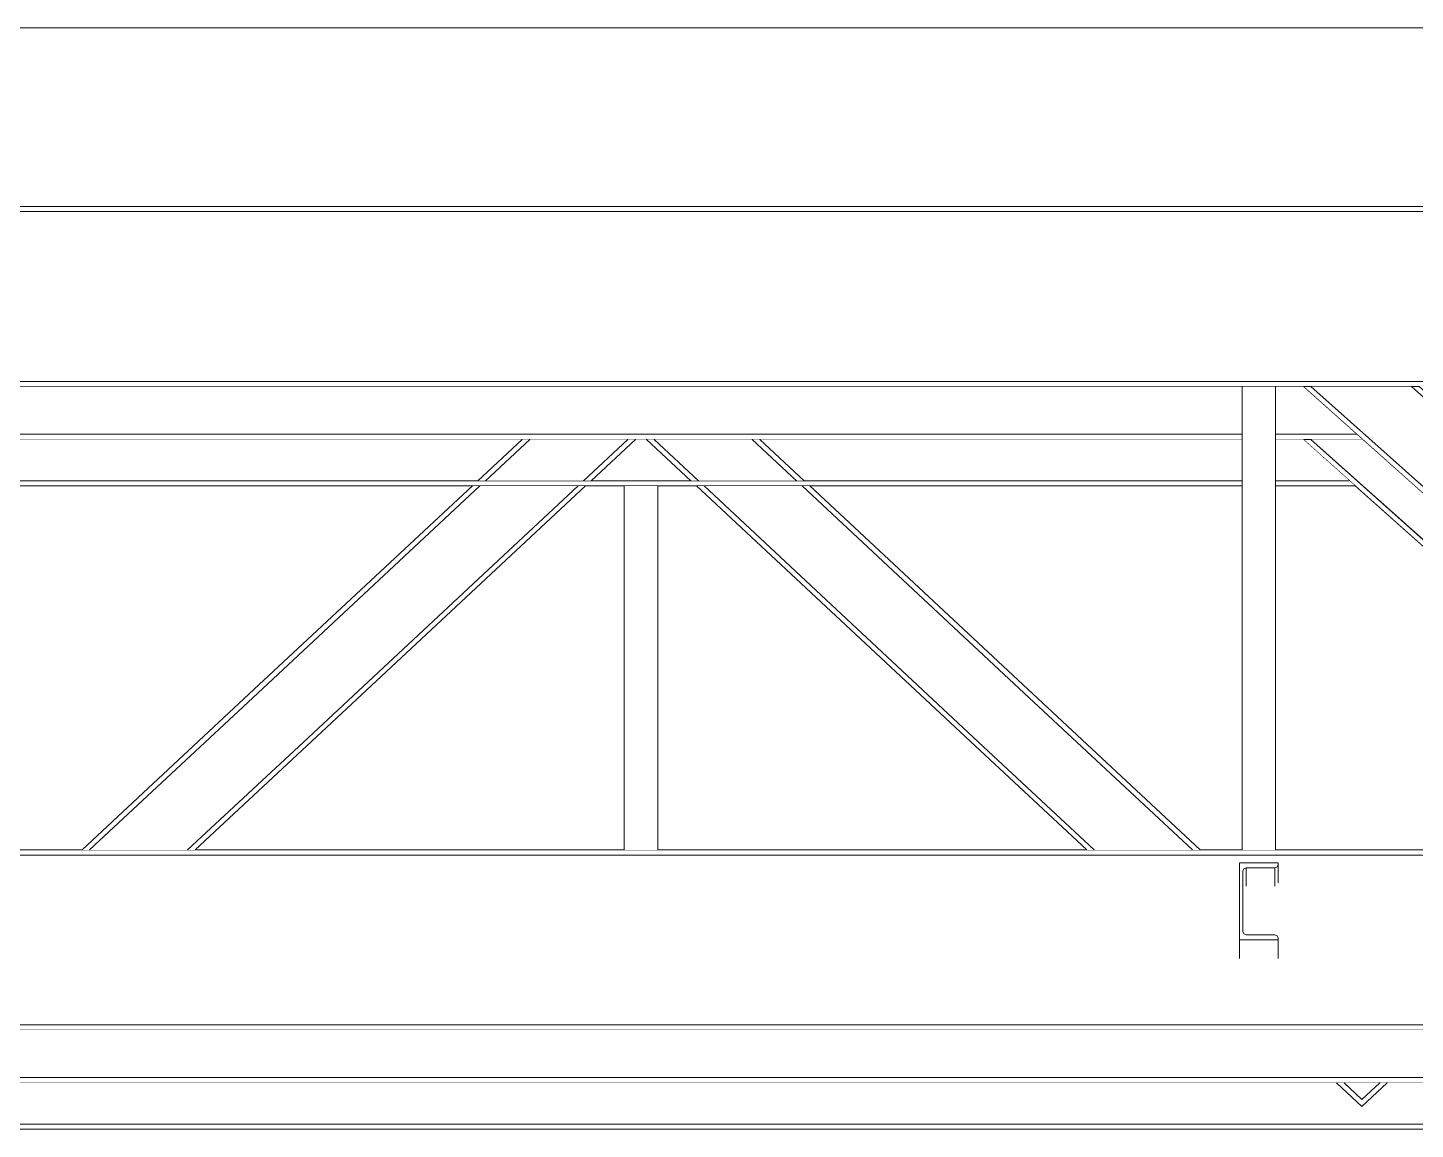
# Model space of a CAD drawing. Extents: x -3080 to 28500, y -1326 to 31609.
# Drawn here: x 2240.9 to 2510.4, y 28380.8 to 28594.8 of the extents above; entities that cross this region are included whole.
import ezdxf
from ezdxf.xclip import XClip

# ---------------------------------------------------------------- set-up
doc = ezdxf.new("R2010")
doc.units = 0
doc.header["$LTSCALE"] = 100
doc.header["$XCLIPFRAME"] = 2
doc.linetypes.add('188K-SM-07-F10-MECH-CR PIPE-Y2257103$0$X-S-FAB_SL ALL$0$Wipeout_Contour', pattern=[1, 0, -1])
for name, color, linetype in [('0-xref', 8, 'Continuous'), ('188K-SM-07-F10-MECH-CR PIPE-Y2257103$0$X-S-FAB_SL ALL$0$A-ROOF', 7, 'Continuous'), ('188K-SM-07-F10-MECH-CR PIPE-Y2257103$0$X-S-FAB_SL ALL$0$ASP_1', 1, 'Continuous'), ('188K-SM-07-F10-MECH-CR PIPE-Y2257103$0$X-S-FAB_SL ALL$0$Hattch', 7, 'Continuous'), ('188K-SM-07-F10-MECH-CR PIPE-Y2257103$0$X-S-FAB_SL ALL$0$S-TRUSS', 7, 'Continuous')]:
    doc.layers.add(name, color=color, linetype=linetype)

# ---------------------------------------------------------------- blocks, each defined once
blk = doc.blocks.new('188K-SM-07-F10-MECH-CR PIPE-Y2257103$0$X-S-FAB_SL ALL$0$剖面元素_595_3', base_point=(23061.26, -8263.06))
at = {"color": 254, "linetype": '188K-SM-07-F10-MECH-CR PIPE-Y2257103$0$X-S-FAB_SL ALL$0$Wipeout_Contour', "lineweight": 0, "ltscale": 123706.451728}
blk.add_wipeout([(24906.26, -6027.67), (35728.76, -6027.67), (35728.76, -5999.05), (24906.26, -5999.05)], dxfattribs=at).dxf.layer = '188K-SM-07-F10-MECH-CR PIPE-Y2257103$0$X-S-FAB_SL ALL$0$Hattch'
at = {"layer": '188K-SM-07-F10-MECH-CR PIPE-Y2257103$0$X-S-FAB_SL ALL$0$A-ROOF', "color": 6, "lineweight": 0}
blk.add_line((35728.76, -5999.05), (24863.76, -5999.05), dxfattribs=at)
blk = doc.blocks.new('188K-SM-07-F10-MECH-CR PIPE-Y2257103$0$X-S-FAB_SL ALL$0$剖面元素_843_3', base_point=(23061.26, -8263.06))
at = {"color": 254, "linetype": '188K-SM-07-F10-MECH-CR PIPE-Y2257103$0$X-S-FAB_SL ALL$0$Wipeout_Contour', "lineweight": 0, "ltscale": 104019.88169}
blk.add_wipeout([(25683.76, -6033.78), (24906.26, -6033.78), (24906.26, -6034.78), (25683.76, -6034.78)], dxfattribs=at).dxf.layer = '188K-SM-07-F10-MECH-CR PIPE-Y2257103$0$X-S-FAB_SL ALL$0$Hattch'
at = {"color": 254, "linetype": '188K-SM-07-F10-MECH-CR PIPE-Y2257103$0$X-S-FAB_SL ALL$0$Wipeout_Contour', "lineweight": 0, "ltscale": 156850.680588}
blk.add_wipeout([(24906.26, -6068.78), (25693.26, -6068.78), (25693.26, -6068.07), (25683.76, -6068.07), (25683.76, -6067.78), (24906.26, -6067.78)], dxfattribs=at).dxf.layer = '188K-SM-07-F10-MECH-CR PIPE-Y2257103$0$X-S-FAB_SL ALL$0$Hattch'
at = {"color": 254, "linetype": '188K-SM-07-F10-MECH-CR PIPE-Y2257103$0$X-S-FAB_SL ALL$0$Wipeout_Contour', "lineweight": 0, "ltscale": 104137.063914}
blk.add_wipeout([(25683.76, -6158.78), (24906.26, -6158.78), (24906.26, -6159.78), (25683.76, -6159.78)], dxfattribs=at).dxf.layer = '188K-SM-07-F10-MECH-CR PIPE-Y2257103$0$X-S-FAB_SL ALL$0$Hattch'
at = {"color": 254, "linetype": '188K-SM-07-F10-MECH-CR PIPE-Y2257103$0$X-S-FAB_SL ALL$0$Wipeout_Contour', "lineweight": 0, "ltscale": 157042.056673}
blk.add_wipeout([(24906.26, -6193.78), (25701.26, -6193.78), (25701.26, -6193.05), (25683.76, -6193.05), (25683.76, -6192.78), (24906.26, -6192.78)], dxfattribs=at).dxf.layer = '188K-SM-07-F10-MECH-CR PIPE-Y2257103$0$X-S-FAB_SL ALL$0$Hattch'
at = {"layer": '188K-SM-07-F10-MECH-CR PIPE-Y2257103$0$X-S-FAB_SL ALL$0$S-TRUSS', "color": 8, "lineweight": 0}
for p, q in [((25683.76, -6033.78), (24906.26, -6033.78)), ((25683.76, -6034.78), (24906.26, -6034.78)), ((25683.76, -6067.78), (24906.26, -6067.78)), ((25549.84, -6068.78), (25012.69, -6068.78)), ((25570.88, -6068.78), (25551.34, -6068.78)), ((24906.26, -6159.78), (25683.76, -6159.78)), ((24911.77, -6158.78), (25650.75, -6158.78)), ((24906.26, -6192.78), (25683.76, -6192.78)), ((24906.26, -6193.78), (25701.26, -6193.78))]:
    blk.add_line(p, q, dxfattribs=at)
blk = doc.blocks.new('188K-SM-07-F10-MECH-CR PIPE-Y2257103$0$X-S-FAB_SL ALL$0$剖面元素_844_3', base_point=(23061.26, -8263.06))
at = {"color": 254, "linetype": '188K-SM-07-F10-MECH-CR PIPE-Y2257103$0$X-S-FAB_SL ALL$0$Wipeout_Contour', "lineweight": 0, "ltscale": 105365.680412}
blk.add_wipeout([(25570.88, -6068.78), (25671.79, -6158.78), (25673.29, -6158.78), (25572.38, -6068.78)], dxfattribs=at).dxf.layer = '188K-SM-07-F10-MECH-CR PIPE-Y2257103$0$X-S-FAB_SL ALL$0$Hattch'
at = {"color": 254, "linetype": '188K-SM-07-F10-MECH-CR PIPE-Y2257103$0$X-S-FAB_SL ALL$0$Wipeout_Contour', "lineweight": 0, "ltscale": 105324.763452}
blk.add_wipeout([(25551.34, -6068.78), (25652.26, -6158.78), (25671.79, -6158.78), (25570.88, -6068.78)], dxfattribs=at).dxf.layer = '188K-SM-07-F10-MECH-CR PIPE-Y2257103$0$X-S-FAB_SL ALL$0$Hattch'
at = {"layer": '188K-SM-07-F10-MECH-CR PIPE-Y2257103$0$X-S-FAB_SL ALL$0$S-TRUSS', "color": 8, "lineweight": 0}
blk.add_line((25671.79, -6158.78), (25673.29, -6158.78), dxfattribs=at)
at = {"color": 254, "linetype": '188K-SM-07-F10-MECH-CR PIPE-Y2257103$0$X-S-FAB_SL ALL$0$Wipeout_Contour', "lineweight": 0, "ltscale": 105283.846086}
blk.add_wipeout([(25549.84, -6068.78), (25650.75, -6158.78), (25652.26, -6158.78), (25551.34, -6068.78)], dxfattribs=at).dxf.layer = '188K-SM-07-F10-MECH-CR PIPE-Y2257103$0$X-S-FAB_SL ALL$0$Hattch'
at = {"layer": '188K-SM-07-F10-MECH-CR PIPE-Y2257103$0$X-S-FAB_SL ALL$0$S-TRUSS', "color": 8, "lineweight": 0}
for p, q in [((25549.84, -6068.78), (25551.34, -6068.78)), ((25650.75, -6158.78), (25549.84, -6068.78)), ((25652.26, -6158.78), (25551.34, -6068.78)), ((25570.88, -6068.78), (25572.38, -6068.78)), ((25671.79, -6158.78), (25570.88, -6068.78)), ((25673.29, -6158.78), (25572.38, -6068.78)), ((25650.75, -6158.78), (25652.26, -6158.78))]:
    blk.add_line(p, q, dxfattribs=at)
blk = doc.blocks.new('188K-SM-07-F10-MECH-CR PIPE-Y2257103$0$X-S-FAB_SL ALL$0$剖面元素_846_3', base_point=(23061.26, -8263.06))
at = {"color": 254, "linetype": '188K-SM-07-F10-MECH-CR PIPE-Y2257103$0$X-S-FAB_SL ALL$0$Wipeout_Contour', "lineweight": 0, "ltscale": 208003.092091}
blk.add_wipeout([(25024.51, -6078.02), (25538.01, -6078.02), (25538.01, -6068.78), (25287.46, -6068.78), (25287.46, -6074.98), (25275.06, -6074.98), (25275.06, -6068.78), (25024.51, -6068.78)], dxfattribs=at).dxf.layer = '188K-SM-07-F10-MECH-CR PIPE-Y2257103$0$X-S-FAB_SL ALL$0$Hattch'
at = {"color": 254, "linetype": '188K-SM-07-F10-MECH-CR PIPE-Y2257103$0$X-S-FAB_SL ALL$0$Wipeout_Contour', "lineweight": 0, "ltscale": 105047.437428}
blk.add_wipeout([(25544.51, -6078.02), (25560.2, -6078.02), (25549.84, -6068.78), (25544.51, -6068.78)], dxfattribs=at).dxf.layer = '188K-SM-07-F10-MECH-CR PIPE-Y2257103$0$X-S-FAB_SL ALL$0$Hattch'
at = {"color": 254, "linetype": '188K-SM-07-F10-MECH-CR PIPE-Y2257103$0$X-S-FAB_SL ALL$0$Wipeout_Contour', "lineweight": 0, "ltscale": 157056.456322}
blk.add_wipeout([(24906.26, -6203.02), (24906.26, -6204.02), (25701.26, -6204.02), (25701.26, -6203.12), (25683.76, -6203.12), (25683.76, -6203.02)], dxfattribs=at).dxf.layer = '188K-SM-07-F10-MECH-CR PIPE-Y2257103$0$X-S-FAB_SL ALL$0$Hattch'
at = {"color": 254, "linetype": '188K-SM-07-F10-MECH-CR PIPE-Y2257103$0$X-S-FAB_SL ALL$0$Wipeout_Contour', "lineweight": 0, "ltscale": 104007.257778}
blk.add_wipeout([(25024.51, -6079.02), (25538.01, -6079.02), (25538.01, -6078.02), (25024.51, -6078.02)], dxfattribs=at).dxf.layer = '188K-SM-07-F10-MECH-CR PIPE-Y2257103$0$X-S-FAB_SL ALL$0$Hattch'
at = {"color": 254, "linetype": '188K-SM-07-F10-MECH-CR PIPE-Y2257103$0$X-S-FAB_SL ALL$0$Wipeout_Contour', "lineweight": 0, "ltscale": 105062.765095}
blk.add_wipeout([(25544.51, -6078.02), (25544.51, -6079.02), (25561.32, -6079.02), (25560.2, -6078.02)], dxfattribs=at).dxf.layer = '188K-SM-07-F10-MECH-CR PIPE-Y2257103$0$X-S-FAB_SL ALL$0$Hattch'
at = {"color": 254, "linetype": '188K-SM-07-F10-MECH-CR PIPE-Y2257103$0$X-S-FAB_SL ALL$0$Wipeout_Contour', "lineweight": 0, "ltscale": 104174.204394}
blk.add_wipeout([(24906.26, -6203.02), (25683.76, -6203.02), (25683.76, -6193.78), (24906.26, -6193.78)], dxfattribs=at).dxf.layer = '188K-SM-07-F10-MECH-CR PIPE-Y2257103$0$X-S-FAB_SL ALL$0$Hattch'
at = {"layer": '188K-SM-07-F10-MECH-CR PIPE-Y2257103$0$X-S-FAB_SL ALL$0$S-TRUSS', "color": 8, "lineweight": 0}
for p, q in [((25538.01, -6078.02), (25024.51, -6078.02)), ((25538.01, -6079.02), (25024.51, -6079.02)), ((25560.2, -6078.02), (25544.51, -6078.02)), ((25549.84, -6079.02), (25544.51, -6079.02)), ((25561.32, -6079.02), (25551.34, -6079.02)), ((24906.26, -6203.02), (25683.76, -6203.02)), ((24906.26, -6204.02), (25701.26, -6204.02))]:
    blk.add_line(p, q, dxfattribs=at)
blk = doc.blocks.new('188K-SM-07-F10-MECH-CR PIPE-Y2257103$0$X-S-FAB_SL ALL$0$剖面元素_847_3', base_point=(23061.26, -8263.06))
at = {"color": 254, "linetype": '188K-SM-07-F10-MECH-CR PIPE-Y2257103$0$X-S-FAB_SL ALL$0$Wipeout_Contour', "lineweight": 0, "ltscale": 105288.587954}
blk.add_wipeout([(25551.34, -6079.02), (25640.77, -6158.78), (25650.75, -6158.78), (25561.32, -6079.02)], dxfattribs=at).dxf.layer = '188K-SM-07-F10-MECH-CR PIPE-Y2257103$0$X-S-FAB_SL ALL$0$Hattch'
at = {"color": 254, "linetype": '188K-SM-07-F10-MECH-CR PIPE-Y2257103$0$X-S-FAB_SL ALL$0$Wipeout_Contour', "lineweight": 0, "ltscale": 105266.25643}
blk.add_wipeout([(25549.84, -6079.02), (25639.27, -6158.78), (25640.77, -6158.78), (25551.34, -6079.02)], dxfattribs=at).dxf.layer = '188K-SM-07-F10-MECH-CR PIPE-Y2257103$0$X-S-FAB_SL ALL$0$Hattch'
at = {"layer": '188K-SM-07-F10-MECH-CR PIPE-Y2257103$0$X-S-FAB_SL ALL$0$S-TRUSS', "color": 8, "lineweight": 0}
for p, q in [((25549.84, -6079.02), (25551.34, -6079.02)), ((25639.27, -6158.78), (25549.84, -6079.02)), ((25640.77, -6158.78), (25551.34, -6079.02))]:
    blk.add_line(p, q, dxfattribs=at)
blk = doc.blocks.new('188K-SM-07-F10-MECH-CR PIPE-Y2257103$0$X-S-FAB_SL ALL$0$剖面元素_1507_3', base_point=(23061.26, -8263.06))
at = {"color": 254, "linetype": '188K-SM-07-F10-MECH-CR PIPE-Y2257103$0$X-S-FAB_SL ALL$0$Wipeout_Contour', "lineweight": 0, "ltscale": 208021.445647}
blk.add_wipeout([(25275.06, -6079.02), (25164.32, -6079.02), (25172.95, -6087.06), (25389.58, -6087.06), (25398.2, -6079.02), (25287.46, -6079.02), (25287.46, -6085.12), (25275.06, -6085.12)], dxfattribs=at).dxf.layer = '188K-SM-07-F10-MECH-CR PIPE-Y2257103$0$X-S-FAB_SL ALL$0$Hattch'
at = {"color": 254, "linetype": '188K-SM-07-F10-MECH-CR PIPE-Y2257103$0$X-S-FAB_SL ALL$0$Wipeout_Contour', "lineweight": 0, "ltscale": 104555.749672}
blk.add_wipeout([(25420.19, -6079.02), (25411.57, -6087.06), (25430.96, -6087.06), (25422.33, -6079.02)], dxfattribs=at).dxf.layer = '188K-SM-07-F10-MECH-CR PIPE-Y2257103$0$X-S-FAB_SL ALL$0$Hattch'
at = {"color": 254, "linetype": '188K-SM-07-F10-MECH-CR PIPE-Y2257103$0$X-S-FAB_SL ALL$0$Wipeout_Contour', "lineweight": 0, "ltscale": 104836.021148}
blk.add_wipeout([(25538.01, -6079.02), (25444.32, -6079.02), (25452.95, -6087.06), (25538.01, -6087.06)], dxfattribs=at).dxf.layer = '188K-SM-07-F10-MECH-CR PIPE-Y2257103$0$X-S-FAB_SL ALL$0$Hattch'
at = {"color": 254, "linetype": '188K-SM-07-F10-MECH-CR PIPE-Y2257103$0$X-S-FAB_SL ALL$0$Wipeout_Contour', "lineweight": 0, "ltscale": 105055.029104}
blk.add_wipeout([(25544.51, -6087.06), (25558.86, -6087.06), (25549.84, -6079.02), (25544.51, -6079.02)], dxfattribs=at).dxf.layer = '188K-SM-07-F10-MECH-CR PIPE-Y2257103$0$X-S-FAB_SL ALL$0$Hattch'
at = {"color": 254, "linetype": '188K-SM-07-F10-MECH-CR PIPE-Y2257103$0$X-S-FAB_SL ALL$0$Wipeout_Contour', "lineweight": 0, "ltscale": 211553.649714}
blk.add_wipeout([(24906.26, -6213.06), (26506.26, -6213.06), (26506.26, -6212.06), (25718.76, -6212.06), (25718.76, -6212.87), (25683.76, -6212.87), (25683.76, -6212.06), (24906.26, -6212.06)], dxfattribs=at).dxf.layer = '188K-SM-07-F10-MECH-CR PIPE-Y2257103$0$X-S-FAB_SL ALL$0$Hattch'
at = {"color": 254, "linetype": '188K-SM-07-F10-MECH-CR PIPE-Y2257103$0$X-S-FAB_SL ALL$0$Wipeout_Contour', "lineweight": 0, "ltscale": 104015.721801}
blk.add_wipeout([(25024.51, -6087.06), (25024.51, -6088.06), (25538.01, -6088.06), (25538.01, -6087.06)], dxfattribs=at).dxf.layer = '188K-SM-07-F10-MECH-CR PIPE-Y2257103$0$X-S-FAB_SL ALL$0$Hattch'
at = {"color": 254, "linetype": '188K-SM-07-F10-MECH-CR PIPE-Y2257103$0$X-S-FAB_SL ALL$0$Wipeout_Contour', "lineweight": 0, "ltscale": 105068.543104}
blk.add_wipeout([(25544.51, -6088.06), (25559.98, -6088.06), (25558.86, -6087.06), (25544.51, -6087.06)], dxfattribs=at).dxf.layer = '188K-SM-07-F10-MECH-CR PIPE-Y2257103$0$X-S-FAB_SL ALL$0$Hattch'
at = {"color": 254, "linetype": '188K-SM-07-F10-MECH-CR PIPE-Y2257103$0$X-S-FAB_SL ALL$0$Wipeout_Contour', "lineweight": 0, "ltscale": 338468.998267}
blk.add_wipeout([(24906.26, -6204.02), (24906.26, -6212.06), (25683.76, -6212.06), (25683.76, -6204.02), (25566.2, -6204.02), (25561.26, -6208.62), (25556.33, -6204.02), (25286.2, -6204.02), (25281.26, -6208.62), (25276.33, -6204.02), (25006.2, -6204.02), (25001.26, -6208.62), (24996.33, -6204.02)], dxfattribs=at).dxf.layer = '188K-SM-07-F10-MECH-CR PIPE-Y2257103$0$X-S-FAB_SL ALL$0$Hattch'
at = {"layer": '188K-SM-07-F10-MECH-CR PIPE-Y2257103$0$X-S-FAB_SL ALL$0$S-TRUSS', "color": 8, "lineweight": 0}
for p, q in [((25538.01, -6087.06), (25024.51, -6087.06)), ((25558.86, -6087.06), (25544.51, -6087.06)), ((25538.01, -6088.06), (25024.51, -6088.06)), ((25559.98, -6088.06), (25544.51, -6088.06)), ((24906.26, -6212.06), (25683.76, -6212.06)), ((24906.26, -6213.06), (26506.26, -6213.06))]:
    blk.add_line(p, q, dxfattribs=at)
at = {"color": 254, "linetype": '188K-SM-07-F10-MECH-CR PIPE-Y2257103$0$X-S-FAB_SL ALL$0$Wipeout_Contour', "lineweight": 0, "ltscale": 78910.798953}
blk.add_wipeout([(25557.8, -6204.02), (25561.26, -6207.25), (25564.73, -6204.02)], dxfattribs=at).dxf.layer = '188K-SM-07-F10-MECH-CR PIPE-Y2257103$0$X-S-FAB_SL ALL$0$Hattch'
blk = doc.blocks.new('188K-SM-07-F10-MECH-CR PIPE-Y2257103$0$X-S-FAB_SL ALL$0$剖面元素_1542_3', base_point=(23061.26, -8263.06))
at = {"color": 254, "linetype": '188K-SM-07-F10-MECH-CR PIPE-Y2257103$0$X-S-FAB_SL ALL$0$Wipeout_Contour', "lineweight": 0, "ltscale": 105086.899784}
blk.add_wipeout([(25538.16, -6162.92), (25538.16, -6166.51), (25538.35, -6166.05), (25538.35, -6162.46)], dxfattribs=at).dxf.layer = '188K-SM-07-F10-MECH-CR PIPE-Y2257103$0$X-S-FAB_SL ALL$0$Hattch'
at = {"color": 254, "linetype": '188K-SM-07-F10-MECH-CR PIPE-Y2257103$0$X-S-FAB_SL ALL$0$Wipeout_Contour', "lineweight": 0, "ltscale": 105111.348357}
blk.add_wipeout([(25537.51, -6176.28), (25537.51, -6179.86), (25545.01, -6179.86), (25545.01, -6176.28)], dxfattribs=at).dxf.layer = '188K-SM-07-F10-MECH-CR PIPE-Y2257103$0$X-S-FAB_SL ALL$0$Hattch'
at = {"layer": '188K-SM-07-F10-MECH-CR PIPE-Y2257103$0$X-S-FAB_SL ALL$0$S-TRUSS', "color": 8, "lineweight": 0}
for p, q in [((25537.51, -6176.28), (25537.51, -6179.86)), ((25545.01, -6176.28), (25545.01, -6179.86))]:
    blk.add_line(p, q, dxfattribs=at)
at = {"layer": '188K-SM-07-F10-MECH-CR PIPE-Y2257103$0$X-S-FAB_SL ALL$0$S-TRUSS', "color": 2, "lineweight": 0}
blk.add_line((25545.01, -6176.28), (25537.51, -6176.28), dxfattribs=at)
at = {"layer": '188K-SM-07-F10-MECH-CR PIPE-Y2257103$0$X-S-FAB_SL ALL$0$S-TRUSS', "color": 2, "lineweight": 0, "flags": 128}
for points in [[(25538.35, -6175.09), (25538.81, -6175.28), (25544.36, -6175.28), (25544.82, -6175.47)], [(25544.82, -6175.47), (25545.01, -6175.93), (25545.01, -6176.28)]]:
    blk.add_lwpolyline(points, dxfattribs=at)
at = {"color": 254, "linetype": '188K-SM-07-F10-MECH-CR PIPE-Y2257103$0$X-S-FAB_SL ALL$0$Wipeout_Contour', "lineweight": 0, "ltscale": 105087.858291}
blk.add_wipeout([(25538.35, -6162.46), (25538.35, -6166.05), (25538.81, -6165.85), (25538.81, -6162.27)], dxfattribs=at).dxf.layer = '188K-SM-07-F10-MECH-CR PIPE-Y2257103$0$X-S-FAB_SL ALL$0$Hattch'
at = {"color": 254, "linetype": '188K-SM-07-F10-MECH-CR PIPE-Y2257103$0$X-S-FAB_SL ALL$0$Wipeout_Contour', "lineweight": 0, "ltscale": 105099.452751}
blk.add_wipeout([(25538.81, -6162.27), (25538.81, -6165.85), (25544.36, -6165.85), (25544.36, -6162.27)], dxfattribs=at).dxf.layer = '188K-SM-07-F10-MECH-CR PIPE-Y2257103$0$X-S-FAB_SL ALL$0$Hattch'
at = {"layer": '188K-SM-07-F10-MECH-CR PIPE-Y2257103$0$X-S-FAB_SL ALL$0$S-TRUSS', "color": 2, "lineweight": 0}
blk.add_line((25537.51, -6161.27), (25537.51, -6176.28), dxfattribs=at)
at = {"layer": '188K-SM-07-F10-MECH-CR PIPE-Y2257103$0$X-S-FAB_SL ALL$0$S-TRUSS', "color": 8, "lineweight": 0}
blk.add_line((25538.81, -6162.27), (25538.81, -6165.85), dxfattribs=at)
at = {"layer": '188K-SM-07-F10-MECH-CR PIPE-Y2257103$0$X-S-FAB_SL ALL$0$S-TRUSS', "color": 2, "lineweight": 0, "flags": 128}
blk.add_lwpolyline([(25538.35, -6162.46), (25538.16, -6162.92), (25538.16, -6174.63), (25538.35, -6175.09)], dxfattribs=at)
at = {"color": 254, "linetype": '188K-SM-07-F10-MECH-CR PIPE-Y2257103$0$X-S-FAB_SL ALL$0$Wipeout_Contour', "lineweight": 0, "ltscale": 105111.047152}
blk.add_wipeout([(25544.36, -6165.85), (25544.82, -6165.66), (25544.82, -6162.08), (25544.36, -6162.27)], dxfattribs=at).dxf.layer = '188K-SM-07-F10-MECH-CR PIPE-Y2257103$0$X-S-FAB_SL ALL$0$Hattch'
at = {"color": 254, "linetype": '188K-SM-07-F10-MECH-CR PIPE-Y2257103$0$X-S-FAB_SL ALL$0$Wipeout_Contour', "lineweight": 0, "ltscale": 105112.005782}
blk.add_wipeout([(25544.82, -6162.08), (25544.82, -6165.66), (25545.01, -6165.2), (25545.01, -6161.62)], dxfattribs=at).dxf.layer = '188K-SM-07-F10-MECH-CR PIPE-Y2257103$0$X-S-FAB_SL ALL$0$Hattch'
at = {"layer": '188K-SM-07-F10-MECH-CR PIPE-Y2257103$0$X-S-FAB_SL ALL$0$S-TRUSS', "color": 2, "lineweight": 0}
blk.add_line((25545.01, -6161.27), (25537.51, -6161.27), dxfattribs=at)
at = {"layer": '188K-SM-07-F10-MECH-CR PIPE-Y2257103$0$X-S-FAB_SL ALL$0$S-TRUSS', "color": 8, "lineweight": 0}
for p, q in [((25544.36, -6162.27), (25544.36, -6165.85)), ((25545.01, -6161.62), (25545.01, -6165.2))]:
    blk.add_line(p, q, dxfattribs=at)
at = {"layer": '188K-SM-07-F10-MECH-CR PIPE-Y2257103$0$X-S-FAB_SL ALL$0$S-TRUSS', "color": 2, "lineweight": 0, "flags": 128}
for points in [[(25544.82, -6162.08), (25544.36, -6162.27), (25538.81, -6162.27), (25538.35, -6162.46)], [(25545.01, -6161.27), (25545.01, -6161.62), (25544.82, -6162.08)]]:
    blk.add_lwpolyline(points, dxfattribs=at)
blk = doc.blocks.new('188K-SM-07-F10-MECH-CR PIPE-Y2257103$0$X-S-FAB_SL ALL$0$剖面元素_1720_3', base_point=(23061.26, -8263.06))
at = {"color": 254, "linetype": '188K-SM-07-F10-MECH-CR PIPE-Y2257103$0$X-S-FAB_SL ALL$0$Wipeout_Contour', "lineweight": 0, "ltscale": 104659.383463}
blk.add_wipeout([(25442.86, -6079.02), (25451.48, -6087.06), (25452.95, -6087.06), (25444.32, -6079.02)], dxfattribs=at).dxf.layer = '188K-SM-07-F10-MECH-CR PIPE-Y2257103$0$X-S-FAB_SL ALL$0$Hattch'
at = {"color": 254, "linetype": '188K-SM-07-F10-MECH-CR PIPE-Y2257103$0$X-S-FAB_SL ALL$0$Wipeout_Contour', "lineweight": 0, "ltscale": 104371.416268}
blk.add_wipeout([(25346.15, -6127.58), (25346.83, -6128.31), (25389.97, -6088.06), (25388.51, -6088.06)], dxfattribs=at).dxf.layer = '188K-SM-07-F10-MECH-CR PIPE-Y2257103$0$X-S-FAB_SL ALL$0$Hattch'
at = {"color": 254, "linetype": '188K-SM-07-F10-MECH-CR PIPE-Y2257103$0$X-S-FAB_SL ALL$0$Wipeout_Contour', "lineweight": 0, "ltscale": 157821.850416}
blk.add_wipeout([(25556.33, -6204.02), (25561.26, -6208.62), (25566.2, -6204.02), (25564.73, -6204.02), (25561.26, -6207.25), (25557.8, -6204.02)], dxfattribs=at).dxf.layer = '188K-SM-07-F10-MECH-CR PIPE-Y2257103$0$X-S-FAB_SL ALL$0$Hattch'
at = {"layer": '188K-SM-07-F10-MECH-CR PIPE-Y2257103$0$X-S-FAB_SL ALL$0$S-TRUSS', "color": 8, "lineweight": 0}
for p, q in [((25561.26, -6208.62), (25556.33, -6204.02)), ((25561.26, -6207.25), (25557.8, -6204.02)), ((25564.73, -6204.02), (25561.26, -6207.25)), ((25566.2, -6204.02), (25561.26, -6208.62))]:
    blk.add_line(p, q, dxfattribs=at)
at = {"color": 254, "linetype": '188K-SM-07-F10-MECH-CR PIPE-Y2257103$0$X-S-FAB_SL ALL$0$Wipeout_Contour', "lineweight": 0, "ltscale": 104452.121266}
blk.add_wipeout([(25389.58, -6087.06), (25391.05, -6087.06), (25399.67, -6079.02), (25398.2, -6079.02)], dxfattribs=at).dxf.layer = '188K-SM-07-F10-MECH-CR PIPE-Y2257103$0$X-S-FAB_SL ALL$0$Hattch'
at = {"color": 254, "linetype": '188K-SM-07-F10-MECH-CR PIPE-Y2257103$0$X-S-FAB_SL ALL$0$Wipeout_Contour', "lineweight": 0, "ltscale": 104786.721871}
blk.add_wipeout([(25452.55, -6088.06), (25495.7, -6128.31), (25496.38, -6127.58), (25454.02, -6088.06)], dxfattribs=at).dxf.layer = '188K-SM-07-F10-MECH-CR PIPE-Y2257103$0$X-S-FAB_SL ALL$0$Hattch'
at = {"color": 254, "linetype": '188K-SM-07-F10-MECH-CR PIPE-Y2257103$0$X-S-FAB_SL ALL$0$Wipeout_Contour', "lineweight": 0, "ltscale": 104619.461434}
blk.add_wipeout([(25442.86, -6079.02), (25423.8, -6079.02), (25432.42, -6087.06), (25451.48, -6087.06)], dxfattribs=at).dxf.layer = '188K-SM-07-F10-MECH-CR PIPE-Y2257103$0$X-S-FAB_SL ALL$0$Hattch'
at = {"color": 254, "linetype": '188K-SM-07-F10-MECH-CR PIPE-Y2257103$0$X-S-FAB_SL ALL$0$Wipeout_Contour', "lineweight": 0, "ltscale": 104403.165615}
blk.add_wipeout([(25389.97, -6088.06), (25346.83, -6128.31), (25355.7, -6137.82), (25409.03, -6088.06)], dxfattribs=at).dxf.layer = '188K-SM-07-F10-MECH-CR PIPE-Y2257103$0$X-S-FAB_SL ALL$0$Hattch'
at = {"color": 254, "linetype": '188K-SM-07-F10-MECH-CR PIPE-Y2257103$0$X-S-FAB_SL ALL$0$Wipeout_Contour', "lineweight": 0, "ltscale": 104492.040789}
blk.add_wipeout([(25399.67, -6079.02), (25391.05, -6087.06), (25410.1, -6087.06), (25418.73, -6079.02)], dxfattribs=at).dxf.layer = '188K-SM-07-F10-MECH-CR PIPE-Y2257103$0$X-S-FAB_SL ALL$0$Hattch'
at = {"color": 254, "linetype": '188K-SM-07-F10-MECH-CR PIPE-Y2257103$0$X-S-FAB_SL ALL$0$Wipeout_Contour', "lineweight": 0, "ltscale": 104759.688975}
blk.add_wipeout([(25433.5, -6088.06), (25486.83, -6137.82), (25495.7, -6128.31), (25452.55, -6088.06)], dxfattribs=at).dxf.layer = '188K-SM-07-F10-MECH-CR PIPE-Y2257103$0$X-S-FAB_SL ALL$0$Hattch'
at = {"color": 254, "linetype": '188K-SM-07-F10-MECH-CR PIPE-Y2257103$0$X-S-FAB_SL ALL$0$Wipeout_Contour', "lineweight": 0, "ltscale": 104257.218488}
blk.add_wipeout([(25312.7, -6158.78), (25314.17, -6158.78), (25346.83, -6128.31), (25346.15, -6127.58)], dxfattribs=at).dxf.layer = '188K-SM-07-F10-MECH-CR PIPE-Y2257103$0$X-S-FAB_SL ALL$0$Hattch'
at = {"color": 254, "linetype": '188K-SM-07-F10-MECH-CR PIPE-Y2257103$0$X-S-FAB_SL ALL$0$Wipeout_Contour', "lineweight": 0, "ltscale": 104579.539158}
blk.add_wipeout([(25422.33, -6079.02), (25430.96, -6087.06), (25432.42, -6087.06), (25423.8, -6079.02)], dxfattribs=at).dxf.layer = '188K-SM-07-F10-MECH-CR PIPE-Y2257103$0$X-S-FAB_SL ALL$0$Hattch'
at = {"color": 254, "linetype": '188K-SM-07-F10-MECH-CR PIPE-Y2257103$0$X-S-FAB_SL ALL$0$Wipeout_Contour', "lineweight": 0, "ltscale": 104434.709293}
blk.add_wipeout([(25409.03, -6088.06), (25355.7, -6137.82), (25356.38, -6138.55), (25410.5, -6088.06)], dxfattribs=at).dxf.layer = '188K-SM-07-F10-MECH-CR PIPE-Y2257103$0$X-S-FAB_SL ALL$0$Hattch'
at = {"color": 254, "linetype": '188K-SM-07-F10-MECH-CR PIPE-Y2257103$0$X-S-FAB_SL ALL$0$Wipeout_Contour', "lineweight": 0, "ltscale": 104967.225845}
blk.add_wipeout([(25496.38, -6127.58), (25495.7, -6128.31), (25528.36, -6158.78), (25529.83, -6158.78)], dxfattribs=at).dxf.layer = '188K-SM-07-F10-MECH-CR PIPE-Y2257103$0$X-S-FAB_SL ALL$0$Hattch'
at = {"layer": '188K-SM-07-F10-MECH-CR PIPE-Y2257103$0$X-S-FAB_SL ALL$0$S-TRUSS', "color": 8, "lineweight": 0}
for p, q in [((25398.2, -6079.02), (25389.58, -6087.06)), ((25399.67, -6079.02), (25391.05, -6087.06))]:
    blk.add_line(p, q, dxfattribs=at)
at = {"color": 254, "linetype": '188K-SM-07-F10-MECH-CR PIPE-Y2257103$0$X-S-FAB_SL ALL$0$Wipeout_Contour', "lineweight": 0, "ltscale": 104531.960025}
blk.add_wipeout([(25410.1, -6087.06), (25411.57, -6087.06), (25420.19, -6079.02), (25418.73, -6079.02)], dxfattribs=at).dxf.layer = '188K-SM-07-F10-MECH-CR PIPE-Y2257103$0$X-S-FAB_SL ALL$0$Hattch'
at = {"color": 254, "linetype": '188K-SM-07-F10-MECH-CR PIPE-Y2257103$0$X-S-FAB_SL ALL$0$Wipeout_Contour', "lineweight": 0, "ltscale": 104733.024942}
blk.add_wipeout([(25432.03, -6088.06), (25486.15, -6138.55), (25486.83, -6137.82), (25433.5, -6088.06)], dxfattribs=at).dxf.layer = '188K-SM-07-F10-MECH-CR PIPE-Y2257103$0$X-S-FAB_SL ALL$0$Hattch'
at = {"color": 254, "linetype": '188K-SM-07-F10-MECH-CR PIPE-Y2257103$0$X-S-FAB_SL ALL$0$Wipeout_Contour', "lineweight": 0, "ltscale": 104288.702297}
blk.add_wipeout([(25314.17, -6158.78), (25333.22, -6158.78), (25355.7, -6137.82), (25346.83, -6128.31)], dxfattribs=at).dxf.layer = '188K-SM-07-F10-MECH-CR PIPE-Y2257103$0$X-S-FAB_SL ALL$0$Hattch'
at = {"layer": '188K-SM-07-F10-MECH-CR PIPE-Y2257103$0$X-S-FAB_SL ALL$0$S-TRUSS', "color": 8, "lineweight": 0}
for p, q in [((25418.73, -6079.02), (25410.1, -6087.06)), ((25420.19, -6079.02), (25411.57, -6087.06)), ((25430.96, -6087.06), (25422.33, -6079.02)), ((25432.42, -6087.06), (25423.8, -6079.02)), ((25451.48, -6087.06), (25442.86, -6079.02)), ((25452.95, -6087.06), (25444.32, -6079.02)), ((25388.51, -6088.06), (25346.15, -6127.58)), ((25389.97, -6088.06), (25346.83, -6128.31))]:
    blk.add_line(p, q, dxfattribs=at)
at = {"color": 254, "linetype": '188K-SM-07-F10-MECH-CR PIPE-Y2257103$0$X-S-FAB_SL ALL$0$Wipeout_Contour', "lineweight": 0, "ltscale": 104940.668302}
blk.add_wipeout([(25495.7, -6128.31), (25486.83, -6137.82), (25509.3, -6158.78), (25528.36, -6158.78)], dxfattribs=at).dxf.layer = '188K-SM-07-F10-MECH-CR PIPE-Y2257103$0$X-S-FAB_SL ALL$0$Hattch'
at = {"color": 254, "linetype": '188K-SM-07-F10-MECH-CR PIPE-Y2257103$0$X-S-FAB_SL ALL$0$Wipeout_Contour', "lineweight": 0, "ltscale": 104320.474303}
blk.add_wipeout([(25355.7, -6137.82), (25333.22, -6158.78), (25334.69, -6158.78), (25356.38, -6138.55)], dxfattribs=at).dxf.layer = '188K-SM-07-F10-MECH-CR PIPE-Y2257103$0$X-S-FAB_SL ALL$0$Hattch'
at = {"layer": '188K-SM-07-F10-MECH-CR PIPE-Y2257103$0$X-S-FAB_SL ALL$0$S-TRUSS', "color": 8, "lineweight": 0}
for p, q in [((25409.03, -6088.06), (25355.7, -6137.82)), ((25410.5, -6088.06), (25356.38, -6138.55)), ((25495.7, -6128.31), (25452.55, -6088.06)), ((25496.38, -6127.58), (25454.02, -6088.06)), ((25346.15, -6127.58), (25312.7, -6158.78)), ((25346.83, -6128.31), (25314.17, -6158.78)), ((25355.7, -6137.82), (25333.22, -6158.78)), ((25356.38, -6138.55), (25334.69, -6158.78))]:
    blk.add_line(p, q, dxfattribs=at)
at = {"color": 254, "linetype": '188K-SM-07-F10-MECH-CR PIPE-Y2257103$0$X-S-FAB_SL ALL$0$Wipeout_Contour', "lineweight": 0, "ltscale": 104913.556511}
blk.add_wipeout([(25486.83, -6137.82), (25486.15, -6138.55), (25507.84, -6158.78), (25509.3, -6158.78)], dxfattribs=at).dxf.layer = '188K-SM-07-F10-MECH-CR PIPE-Y2257103$0$X-S-FAB_SL ALL$0$Hattch'
at = {"layer": '188K-SM-07-F10-MECH-CR PIPE-Y2257103$0$X-S-FAB_SL ALL$0$S-TRUSS', "color": 8, "lineweight": 0}
for p, q in [((25486.15, -6138.55), (25432.03, -6088.06)), ((25486.83, -6137.82), (25433.5, -6088.06)), ((25529.83, -6158.78), (25496.38, -6127.58)), ((25528.36, -6158.78), (25495.7, -6128.31)), ((25509.3, -6158.78), (25486.83, -6137.82)), ((25507.84, -6158.78), (25486.15, -6138.55))]:
    blk.add_line(p, q, dxfattribs=at)
blk = doc.blocks.new('188K-SM-07-F10-MECH-CR PIPE-Y2257103$0$X-S-FAB_SL ALL$0$剖面元素_1723_3', base_point=(23061.26, -8263.06))
at = {"color": 254, "linetype": '188K-SM-07-F10-MECH-CR PIPE-Y2257103$0$X-S-FAB_SL ALL$0$Wipeout_Contour', "lineweight": 0, "ltscale": 104593.546596}
blk.add_wipeout([(25418.01, -6158.78), (25424.51, -6158.78), (25424.51, -6088.06), (25418.01, -6088.06)], dxfattribs=at).dxf.layer = '188K-SM-07-F10-MECH-CR PIPE-Y2257103$0$X-S-FAB_SL ALL$0$Hattch'
at = {"layer": '188K-SM-07-F10-MECH-CR PIPE-Y2257103$0$X-S-FAB_SL ALL$0$S-TRUSS', "color": 8, "lineweight": 0}
for p, q in [((25418.01, -6158.78), (25418.01, -6088.06)), ((25424.51, -6158.78), (25424.51, -6088.06))]:
    blk.add_line(p, q, dxfattribs=at)
blk = doc.blocks.new('188K-SM-07-F10-MECH-CR PIPE-Y2257103$0$X-S-FAB_SL ALL$0$剖面元素_1990_3', base_point=(23061.26, -8263.06))
at = {"color": 254, "linetype": '188K-SM-07-F10-MECH-CR PIPE-Y2257103$0$X-S-FAB_SL ALL$0$Wipeout_Contour', "lineweight": 0, "ltscale": 105051.33148}
blk.add_wipeout([(25538.01, -6068.78), (25538.01, -6158.78), (25544.51, -6158.78), (25544.51, -6068.78)], dxfattribs=at).dxf.layer = '188K-SM-07-F10-MECH-CR PIPE-Y2257103$0$X-S-FAB_SL ALL$0$Hattch'
at = {"layer": '188K-SM-07-F10-MECH-CR PIPE-Y2257103$0$X-S-FAB_SL ALL$0$S-TRUSS', "color": 8, "lineweight": 0}
for p, q in [((25538.01, -6158.78), (25538.01, -6068.78)), ((25544.51, -6158.78), (25544.51, -6068.78))]:
    blk.add_line(p, q, dxfattribs=at)
blk = doc.blocks.new('188K-SM-07-F10-MECH-CR PIPE-Y2257103$0$X-S-FAB_SL ALL$0$A$C2e9ab586')
at = {"layer": '188K-SM-07-F10-MECH-CR PIPE-Y2257103$0$X-S-FAB_SL ALL$0$A-ROOF', "lineweight": 0}
blk.add_blockref('188K-SM-07-F10-MECH-CR PIPE-Y2257103$0$X-S-FAB_SL ALL$0$剖面元素_595_3', (-28106.39, 285), dxfattribs=at)
at = {"layer": '188K-SM-07-F10-MECH-CR PIPE-Y2257103$0$X-S-FAB_SL ALL$0$S-TRUSS', "lineweight": 0}
blk.add_blockref('188K-SM-07-F10-MECH-CR PIPE-Y2257103$0$X-S-FAB_SL ALL$0$剖面元素_843_3', (-28106.39, 285), dxfattribs=at)
blk.add_blockref('188K-SM-07-F10-MECH-CR PIPE-Y2257103$0$X-S-FAB_SL ALL$0$剖面元素_844_3', (-28106.39, 285), dxfattribs=at)
blk.add_blockref('188K-SM-07-F10-MECH-CR PIPE-Y2257103$0$X-S-FAB_SL ALL$0$剖面元素_846_3', (-28106.39, 285), dxfattribs=at)
blk.add_blockref('188K-SM-07-F10-MECH-CR PIPE-Y2257103$0$X-S-FAB_SL ALL$0$剖面元素_847_3', (-28106.39, 285), dxfattribs=at)
blk.add_blockref('188K-SM-07-F10-MECH-CR PIPE-Y2257103$0$X-S-FAB_SL ALL$0$剖面元素_1507_3', (-28106.39, 285), dxfattribs=at)
blk.add_blockref('188K-SM-07-F10-MECH-CR PIPE-Y2257103$0$X-S-FAB_SL ALL$0$剖面元素_1542_3', (-28106.39, 285), dxfattribs=at)
blk.add_blockref('188K-SM-07-F10-MECH-CR PIPE-Y2257103$0$X-S-FAB_SL ALL$0$剖面元素_1720_3', (-28106.39, 285), dxfattribs=at)
for name in ['188K-SM-07-F10-MECH-CR PIPE-Y2257103$0$X-S-FAB_SL ALL$0$剖面元素_1990_3', '188K-SM-07-F10-MECH-CR PIPE-Y2257103$0$X-S-FAB_SL ALL$0$剖面元素_1723_3']:
    blk.add_blockref(name, (-28106.39, 285), dxfattribs=at)
blk = doc.blocks.new('188K-SM-07-F10-MECH-CR PIPE-Y2257103$0$X-S-FAB_SL ALL')
at = {"layer": '188K-SM-07-F10-MECH-CR PIPE-Y2257103$0$X-S-FAB_SL ALL$0$ASP_1'}
blk.add_blockref('188K-SM-07-F10-MECH-CR PIPE-Y2257103$0$X-S-FAB_SL ALL$0$A$C2e9ab586', (23632.864, -73288.977), dxfattribs=at)
blk = doc.blocks.new('188K-SM-07-F10-MECH-CR PIPE-Y2257103')
ref = blk.add_blockref('188K-SM-07-F10-MECH-CR PIPE-Y2257103$0$X-S-FAB_SL ALL', (4473.521, 99334.763))
XClip(ref).set_block_clipping_path([(-7553.4648570136, -75341.9369645483), (24026.2025623869, -67725.7696244382)])

msp = doc.modelspace()

# ---------------------------------------------------------------- block references
at = {"layer": '0-xref'}
msp.add_blockref('188K-SM-07-F10-MECH-CR PIPE-Y2257103', (0, 0), dxfattribs=at)

doc.saveas('drawing.dxf')
